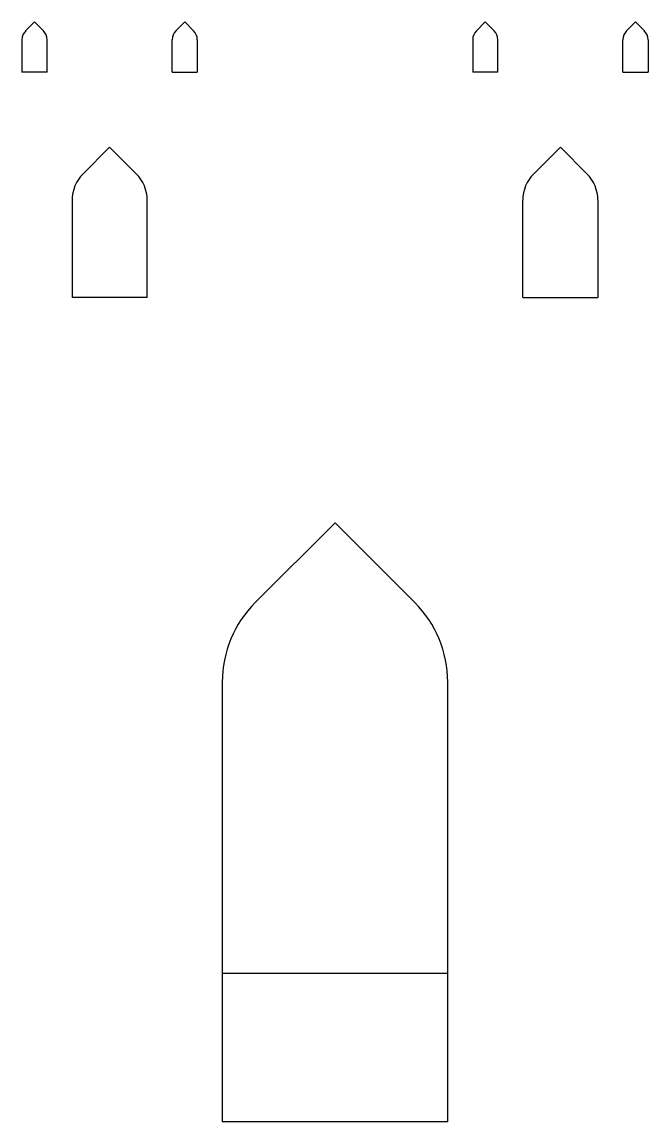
# Model space of a CAD drawing. Header units: inches. Extents: x -1.48 to 1.48, y -0.7 to 4.49.
import ezdxf

# ---------------------------------------------------------------- set-up
doc = ezdxf.new("R2010")
doc.units = ezdxf.units.IN
doc.layers.get('0').update_dxf_attribs({"linetype": 'CONTINUOUS'})
for name, color, linetype in [('1', 7, 'CONTINUOUS'), ('2', 7, 'CONTINUOUS'), ('3', 7, 'CONTINUOUS')]:
    doc.layers.add(name, color=color, linetype=linetype)

msp = doc.modelspace()

# ---------------------------------------------------------------- linework, layer by layer
at = {"color": 0, "linetype": 'CONTINUOUS'}
for p, q in [((-0.5315, 0), (-0.5315, -0.7008)), ((0.5315, -0.7008), (0.5315, 0)), ((0.5315, -0.7008), (-0.5315, -0.7008))]:
    msp.add_line(p, q, dxfattribs=at)
at = {"layer": '1', "color": 1, "linetype": 'CONTINUOUS'}
for p, q in [((0, 2.126), (-0.3758, 1.7502)), ((0, 2.126), (0.3758, 1.7502)), ((-0.5315, 1.3743), (-0.5315, 0)), ((0.5315, 0), (0.5315, 1.3743)), ((0.5315, 0), (-0.5315, 0))]:
    msp.add_line(p, q, dxfattribs=at)
for start, end in [(135, 180), (360, 45)]:
    msp.add_arc((0, 1.3743), 0.5315, start, end, dxfattribs=at)
at = {"layer": '2', "color": 2, "linetype": 'CONTINUOUS'}
for p, q in [((-1.063, 3.8976), (-1.1883, 3.7724)), ((-1.063, 3.8976), (-0.9377, 3.7724)), ((1.063, 3.8976), (0.9377, 3.7724)), ((1.063, 3.8976), (1.1883, 3.7724)), ((-1.2402, 3.6471), (-1.2402, 3.189)), ((-0.8858, 3.189), (-0.8858, 3.6471)), ((0.8858, 3.189), (0.8858, 3.6471)), ((1.2402, 3.6471), (1.2402, 3.189)), ((-0.8858, 3.189), (-1.2402, 3.189)), ((0.8858, 3.189), (1.2402, 3.189))]:
    msp.add_line(p, q, dxfattribs=at)
for centre, start, end in [((-1.063, 3.6471), 135, 180), ((-1.063, 3.6471), 360, 45), ((1.063, 3.6471), 135, 180), ((1.063, 3.6471), 360, 45)]:
    msp.add_arc(centre, 0.1772, start, end, dxfattribs=at)
at = {"layer": '3', "color": 3, "linetype": 'CONTINUOUS'}
for p, q in [((-1.4173, 4.4882), (-1.4591, 4.4464)), ((-1.4173, 4.4882), (-1.3756, 4.4464)), ((-0.7087, 4.4882), (-0.7504, 4.4464)), ((-0.7087, 4.4882), (-0.6669, 4.4464)), ((0.7087, 4.4882), (0.6669, 4.4464)), ((0.7087, 4.4882), (0.7504, 4.4464)), ((1.4173, 4.4882), (1.3756, 4.4464)), ((1.4173, 4.4882), (1.4591, 4.4464)), ((-1.4764, 4.4047), (-1.4764, 4.252)), ((-1.3583, 4.252), (-1.3583, 4.4047)), ((-0.7677, 4.252), (-0.7677, 4.4047)), ((-0.6496, 4.4047), (-0.6496, 4.252)), ((0.6496, 4.4047), (0.6496, 4.252)), ((0.7677, 4.252), (0.7677, 4.4047)), ((1.3583, 4.252), (1.3583, 4.4047)), ((1.4764, 4.4047), (1.4764, 4.252)), ((-1.3583, 4.252), (-1.4764, 4.252)), ((-0.7677, 4.252), (-0.6496, 4.252)), ((0.7677, 4.252), (0.6496, 4.252)), ((1.3583, 4.252), (1.4764, 4.252))]:
    msp.add_line(p, q, dxfattribs=at)
for centre, start, end in [((-1.4173, 4.4047), 135, 180), ((-1.4173, 4.4047), 360, 45), ((-0.7087, 4.4047), 135, 180), ((-0.7087, 4.4047), 360, 45), ((0.7087, 4.4047), 135, 180), ((0.7087, 4.4047), 360, 45), ((1.4173, 4.4047), 135, 180), ((1.4173, 4.4047), 360, 45)]:
    msp.add_arc(centre, 0.0591, start, end, dxfattribs=at)

doc.saveas('drawing.dxf')
